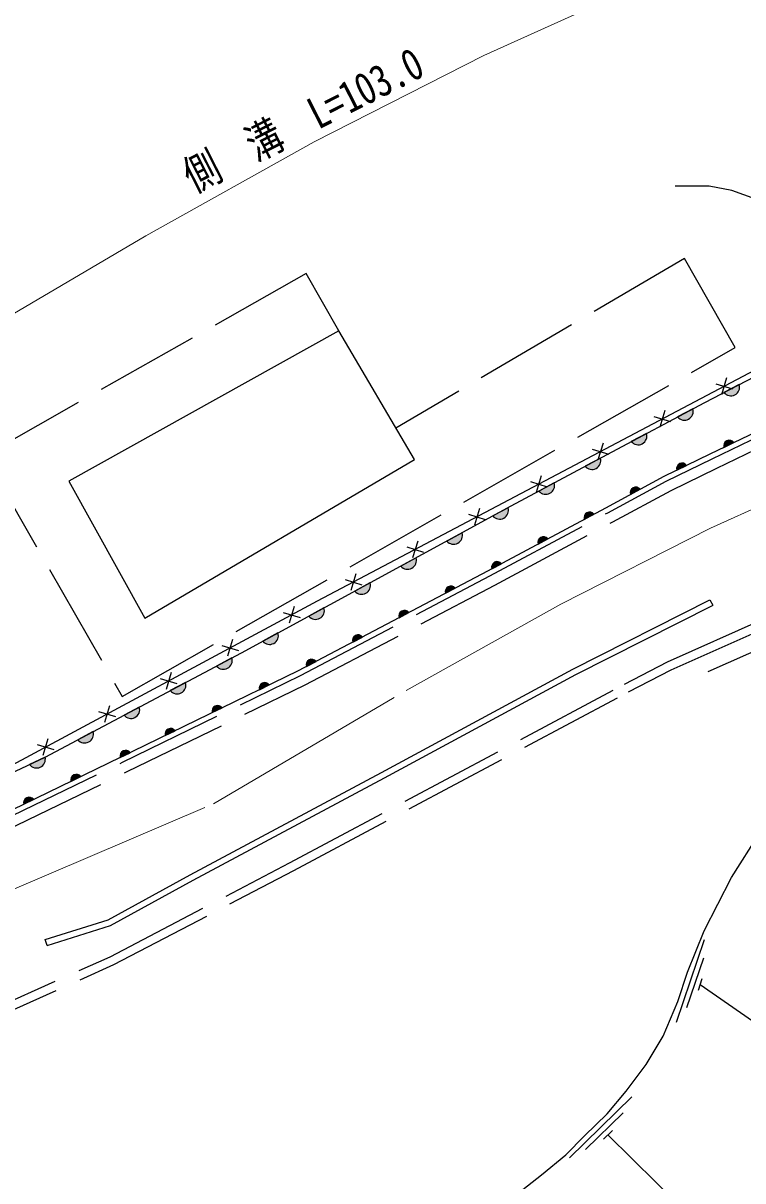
# Model space of a CAD drawing. Units: millimetres, scale not verified. Extents: x 40000 to 680000, y 20000 to 380000.
# Drawn here: x 125544 to 166746, y 265444 to 331723 of the extents above; entities that cross this region are included whole.
import ezdxf
from ezdxf.enums import TextEntityAlignment as Align

# ---------------------------------------------------------------- set-up
doc = ezdxf.new("R2010")
doc.units = ezdxf.units.MM
doc.header["$LTSCALE"] = 1000
doc.linetypes.add('CHAIN', pattern=[18.5, 12, -1.5, 3.5, -1.5])
doc.linetypes.add('DASHED', pattern=[7.5, 6, -1.5])
for name, color, linetype, lineweight in [('M-BGD', 7, 'Continuous', 25), ('M-BMK', 2, 'CHAIN', 13), ('M-STR-HTXT', 7, 'Continuous', 13)]:
    doc.layers.add(name, color=color, linetype=linetype, lineweight=lineweight)
doc.styles.add('ＭＳ ゴシック', font='')
doc.styles.get('ＭＳ ゴシック').set_extended_font_data('MS Gothic')

msp = doc.modelspace()

# ---------------------------------------------------------------- hatches: boundary and pattern name
at = {"layer": 'M-BGD'}
for points in [[(165665, 310577, 0.82183), (166544, 311033)], [(163885, 309644, -0.82183), (163010, 309179)], [(161236, 308236, -0.82183), (160361, 307771)], [(166229, 307710), (165666, 307437, -0.84072)], [(158588, 306826, -0.82183), (157715, 306357)], [(163528, 306404), (162965, 306131, -0.84072)], [(155946, 305405, -0.82183), (155073, 304936)], [(160860, 305035), (160309, 304737, -0.84072)], [(153304, 303983, -0.82183), (152434, 303509)], [(158220, 303610), (157668, 303314, -0.84072)], [(150670, 302548, -0.82183), (149799, 302075)], [(155576, 302192), (155024, 301897, -0.84072)], [(148035, 301114, -0.82183), (147165, 300640)], [(152931, 300775), (152380, 300480, -0.84072)], [(145400, 299679, -0.82183), (144530, 299205)], [(150280, 299372), (149726, 299081, -0.84072)], [(142766, 298244, -0.82183), (141896, 297770)], [(147625, 297976), (147071, 297684, -0.84072)], [(140131, 296809, -0.82183), (139261, 296335)], [(144970, 296579), (144416, 296288, -0.84072)], [(137493, 295380, -0.82183), (136618, 294916)], [(142314, 295183), (141761, 294891, -0.84072)], [(134843, 293974, -0.82183), (133968, 293510)], [(139634, 293837), (139071, 293563, -0.84072)], [(132193, 292568, -0.82183), (131318, 292103)], [(136937, 292523), (136374, 292249, -0.84072)], [(129543, 291162, -0.82183), (128668, 290697)], [(134239, 291209), (133677, 290935, -0.84072)], [(125903, 289284, 0.82183), (126799, 289706)], [(131668, 289957), (131105, 289683, -0.84072)], [(128844, 288585), (128281, 288311, -0.84072)], [(126145, 287274), (125582, 287001, -0.84072)]]:
    msp.add_hatch(color=256, dxfattribs=at).paths.add_polyline_path(points)

# ---------------------------------------------------------------- linework, layer by layer
for p, q in [((165192, 311078), (166147, 310783)), ((165817, 311408), (165522, 310453)), ((166544, 311033), (165665, 310577)), ((162280, 309540), (161985, 308585)), ((163885, 309644), (163010, 309179)), ((161655, 309210), (162610, 308915)), ((161236, 308236), (160361, 307771)), ((158743, 307672), (158448, 306717)), ((165666, 307437), (166229, 307710)), ((158118, 307342), (159073, 307047)), ((158588, 306826), (157715, 306357)), ((162965, 306131), (163528, 306404)), ((155206, 305804), (154911, 304849)), ((154581, 305474), (155536, 305179)), ((155946, 305405), (155073, 304936)), ((160309, 304737), (160860, 305035)), ((151044, 303606), (151999, 303311)), ((151669, 303936), (151374, 302981)), ((153304, 303983), (152434, 303509)), ((157668, 303314), (158220, 303610)), ((150670, 302548), (149799, 302075)), ((147507, 301738), (148462, 301443)), ((148132, 302068), (147837, 301113)), ((155024, 301897), (155576, 302192)), ((148035, 301114), (147165, 300640)), ((152380, 300480), (152931, 300775)), ((143970, 299870), (144925, 299575)), ((144595, 300200), (144300, 299245)), ((145400, 299679), (144530, 299205)), ((149726, 299081), (150280, 299372)), ((141060, 298323), (140772, 297366)), ((164861, 298706), (165019, 298393)), ((140437, 297989), (141395, 297700)), ((142766, 298244), (141896, 297770)), ((147071, 297684), (147625, 297976)), ((137536, 296431), (137248, 295473)), ((140131, 296809), (139261, 296335)), ((144416, 296288), (144970, 296579)), ((168580, 296291), (164739, 294591)), ((136913, 296096), (137871, 295808)), ((137493, 295380), (136618, 294916)), ((141761, 294891), (142314, 295183)), ((134012, 294538), (133724, 293580)), ((133389, 294203), (134347, 293915)), ((134843, 293974), (133968, 293510)), ((139071, 293563), (139634, 293837)), ((129865, 292311), (130823, 292022)), ((130488, 292645), (130200, 291688)), ((132193, 292568), (131318, 292103)), ((136374, 292249), (136937, 292523)), ((129543, 291162), (128668, 290697)), ((133677, 290935), (134239, 291209)), ((126341, 290418), (127299, 290130)), ((126964, 290753), (126676, 289795)), ((126799, 289706), (125903, 289284)), ((131105, 289683), (131668, 289957)), ((128281, 288311), (128844, 288585)), ((125582, 287001), (126145, 287274)), ((126916, 278923), (126811, 279256)), ((164530, 279240), (162922, 274505)), ((164492, 278196), (163528, 275356)), ((164407, 277011), (164182, 276348)), ((164294, 276680), (171999, 271322)), ((160399, 270247), (156815, 266760)), ((159891, 269335), (157741, 267243)), ((159276, 268318), (158774, 267830)), ((159025, 268074), (164990, 262184))]:
    msp.add_line(p, q, dxfattribs=at)
for points in [[(175016, 315867), (172997, 318127), (171936, 319003), (170473, 320127), (169318, 320879), (167486, 321652), (166112, 322145), (164812, 322391), (162878, 322391)], [(175308, 316021), (142378, 298630), (124413, 288981)], [(102970, 278326), (115374, 284327), (126799, 289706), (138047, 295674), (153488, 304083), (158981, 307037), (164576, 310012), (175032, 315437), (182964, 315044)], [(182964, 315044), (180180, 313955), (174581, 311460), (171021, 309949), (167081, 308123), (164862, 307048), (162229, 305776), (158874, 303960), (152127, 300344), (141287, 294642), (131105, 289683), (124227, 286343), (117619, 283692), (109442, 280609), (102970, 278326)], [(153875, 264738), (155218, 265782), (156605, 266938), (157676, 268017), (158973, 269278), (160069, 270583), (161206, 272098), (162185, 273733), (163016, 275714), (163584, 277389), (164528, 279763), (166097, 282805), (167723, 285370), (169033, 287147), (170082, 288613), (172814, 291826), (173965, 293077), (176879, 296056), (179165, 298063), (183373, 300563), (185766, 301841), (187992, 303499), (190800, 305950)], [(126811, 279256), (130402, 280387), (135107, 282967), (146058, 288827), (157017, 294746), (164861, 298706)], [(126916, 278923), (130540, 280063), (135274, 282659), (146224, 288519), (157179, 294435), (165011, 298389), (165019, 298393)]]:
    msp.add_lwpolyline(points, dxfattribs=at)
at = {"layer": 'M-BGD', "linetype": 'DASHED'}
for points in [[(143616, 314101), (141752, 317392), (123323, 306957), (131220, 293176), (166313, 313153), (163410, 318253), (146887, 308537)], [(96061, 276223), (109539, 280325), (117728, 283413), (124349, 286068), (131236, 289413), (141423, 294375), (152268, 300079), (159016, 303696), (162365, 305509), (164992, 306778), (167210, 307852), (171143, 309675), (174700, 311185), (180310, 313685), (184246, 315701)], [(96231, 275648), (109732, 279757), (117946, 282853), (124592, 285519), (131499, 288873), (141694, 293839), (152549, 299549), (159300, 303168), (162639, 304974), (165254, 306237), (167467, 307310), (171386, 309127), (174940, 310635), (180569, 313143), (184520, 315167)], [(98687, 267329), (121041, 274599), (121896, 274418), (130519, 278273), (140801, 283653), (159972, 293882), (162432, 295156), (170123, 298587), (176169, 301103), (181686, 303262), (182643, 303610)], [(98828, 266849), (121068, 274082), (121952, 273896), (130737, 277823), (141034, 283211), (160205, 293440), (162649, 294706), (170321, 298128), (176356, 300639), (181863, 302794), (182814, 303140)]]:
    msp.add_lwpolyline(points, dxfattribs=at)
at = {"layer": 'M-BGD'}
msp.add_lwpolyline([(128153, 305497), (132511, 297665), (147944, 306740), (143616, 314101)], close=True, dxfattribs=at)
for centre, radius, start, end in [((166059, 310892), 505, 218.59483, 16.25302), ((163402, 309498), 505, 219.16765, 16.82584), ((160753, 308090), 505, 219.16765, 16.82584), ((165971, 307525), 318, 35.74902, 195.96675), ((158105, 306677), 505, 219.4398, 17.09799), ((163270, 306218), 318, 35.67178, 195.88951), ((155463, 305257), 505, 219.4398, 17.09799), ((160610, 304838), 318, 38.31635, 198.53408), ((152822, 303832), 505, 219.74473, 17.40292), ((157970, 303414), 318, 38.08011, 198.29784), ((150188, 302397), 505, 219.74473, 17.40292), ((155326, 301996), 318, 38.08011, 198.29784), ((147553, 300963), 505, 219.74473, 17.40292), ((152681, 300579), 318, 38.08011, 198.29784), ((144919, 299528), 505, 219.74473, 17.40292), ((150028, 299178), 318, 37.6359, 197.85363), ((142284, 298093), 505, 219.74473, 17.40292), ((147373, 297782), 318, 37.6359, 197.85363), ((139649, 296658), 505, 219.74473, 17.40292), ((144718, 296385), 318, 37.6359, 197.85363), ((137010, 295234), 505, 219.12203, 16.78022), ((142063, 294989), 318, 37.6359, 197.85363), ((134360, 293828), 505, 219.12203, 16.78022), ((139376, 293651), 318, 35.86134, 196.07907), ((131710, 292422), 505, 219.12203, 16.78022), ((136679, 292337), 318, 35.86134, 196.07907), ((129060, 291016), 505, 219.12203, 16.78022), ((133982, 291023), 318, 35.86134, 196.07907), ((126310, 289583), 505, 216.37886, 14.03705), ((131410, 289771), 318, 35.86134, 196.07907), ((128586, 288399), 318, 35.79214, 196.00987), ((125888, 287088), 318, 35.79214, 196.00987)]:
    msp.add_arc(centre, radius, start, end, dxfattribs=at)
at = {"layer": 'M-BMK'}
msp.add_lwpolyline([(124913, 282109), (136448, 287029), (147478, 293522), (156321, 298455), (164886, 302814), (170449, 305322), (174733, 307056)], dxfattribs=at)
at = {"layer": 'M-STR-HTXT'}
msp.add_lwpolyline([(194563, 345812), (191165, 344910), (183142, 342419), (176562, 340125), (170086, 337645), (163479, 334865), (158652, 332911), (151910, 329871), (142206, 324933), (132558, 319552), (122897, 313864), (113143, 309703), (108609, 307840), (104756, 306375), (98271, 304145), (92912, 302520), (89506, 301586), (88640, 301360)], dxfattribs=at)

# ---------------------------------------------------------------- texts
at = {"layer": 'M-STR-HTXT', "style": 'ＭＳ ゴシック', "width": 0.8}
msp.add_text('側\u3000溝\u3000L=103.0', height=1833, rotation=26.969, dxfattribs=at).set_placement((142229, 324887), align=Align.BOTTOM_CENTER)

doc.saveas('drawing.dxf')
